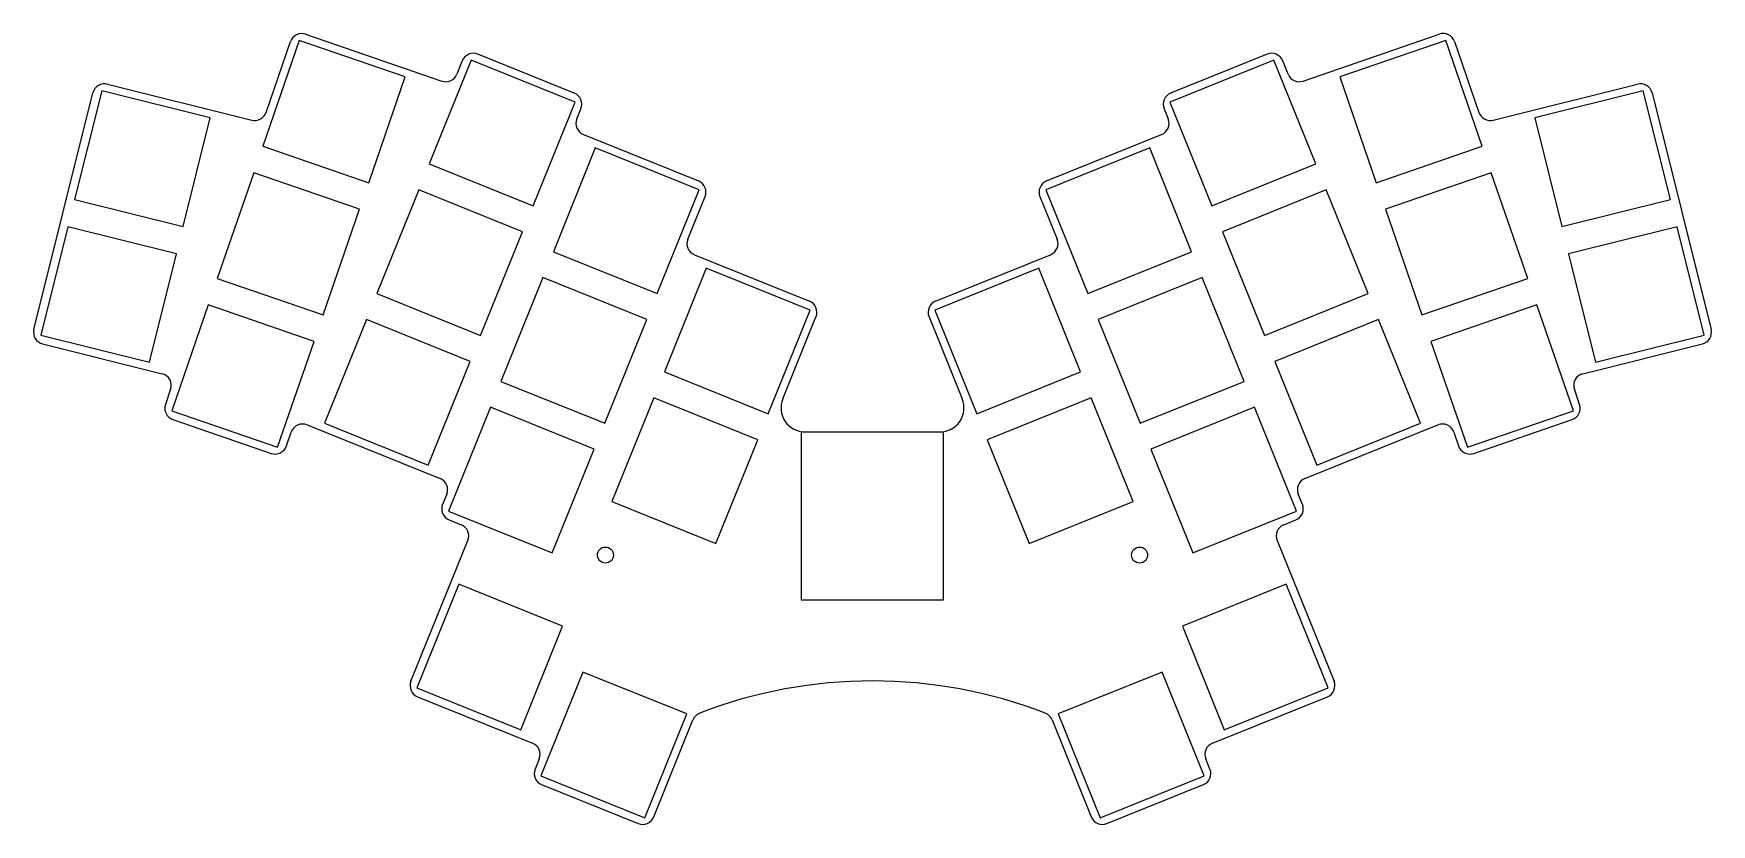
# Model space of a CAD drawing. Header units: millimetres. Extents: x 68 to 277, y -171 to -72.
import ezdxf

# ---------------------------------------------------------------- set-up
doc = ezdxf.new("R2010")
doc.units = ezdxf.units.MM

msp = doc.modelspace()

# ---------------------------------------------------------------- linework, layer by layer
for p, q in [((100.92, -72.46), (96.36, -85.7)), ((96.76, -81.46), (99.81, -72.61)), ((114.15, -77.02), (100.92, -72.46)), ((101.71, -71.68), (118.74, -77.54)), ((226.43, -77.54), (243.45, -71.68)), ((244.25, -72.46), (231.02, -77.02)), ((248.81, -85.7), (244.25, -72.46)), ((245.36, -72.61), (248.41, -81.46)), ((122.41, -74.92), (117.17, -87.9)), ((121.3, -75.01), (120.62, -76.68)), ((135.39, -80.17), (122.41, -74.92)), ((135.3, -79.05), (123.25, -74.18)), ((222.76, -74.92), (209.78, -80.17)), ((221.92, -74.18), (209.86, -79.05)), ((228, -87.9), (222.76, -74.92)), ((224.55, -76.68), (223.87, -75.01)), ((109.6, -90.26), (114.15, -77.02)), ((231.02, -77.02), (235.57, -90.26)), ((67.74, -108.61), (75.11, -79.02)), ((76.21, -78.78), (72.82, -92.36)), ((89.79, -82.16), (76.21, -78.78)), ((76.93, -77.93), (94.98, -82.43)), ((250.19, -82.43), (268.24, -77.93)), ((268.96, -78.78), (255.38, -82.16)), ((272.35, -92.36), (268.96, -78.78)), ((270.05, -79.02), (277.43, -108.61)), ((130.15, -93.15), (135.39, -80.17)), ((135.62, -82.28), (136.13, -81)), ((209.04, -81), (209.55, -82.28)), ((209.78, -80.17), (215.02, -93.15)), ((86.4, -95.75), (89.79, -82.16)), ((255.38, -82.16), (258.77, -95.75)), ((96.36, -85.7), (109.6, -90.26)), ((137.93, -85.91), (132.68, -98.89)), ((136.45, -84.23), (150.82, -90.04)), ((150.91, -91.15), (137.93, -85.91)), ((207.24, -85.91), (194.26, -91.15)), ((194.35, -90.04), (208.72, -84.23)), ((212.49, -98.89), (207.24, -85.91)), ((235.57, -90.26), (248.81, -85.7)), ((117.17, -87.9), (130.15, -93.15)), ((215.02, -93.15), (228, -87.9)), ((95.22, -89.01), (90.66, -102.24)), ((108.46, -93.57), (95.22, -89.01)), ((249.95, -89.01), (236.71, -93.57)), ((254.51, -102.24), (249.95, -89.01)), ((115.86, -91.15), (110.61, -104.13)), ((128.84, -96.39), (115.86, -91.15)), ((145.66, -104.13), (150.91, -91.15)), ((149.49, -97.32), (151.65, -91.99)), ((193.52, -91.99), (195.68, -97.32)), ((194.26, -91.15), (199.51, -104.13)), ((229.31, -91.15), (216.33, -96.39)), ((234.56, -104.13), (229.31, -91.15)), ((72.82, -92.36), (86.4, -95.75)), ((103.9, -106.8), (108.46, -93.57)), ((236.71, -93.57), (241.27, -106.8)), ((258.77, -95.75), (272.35, -92.36)), ((71.97, -95.76), (68.59, -109.34)), ((85.56, -99.14), (71.97, -95.76)), ((123.59, -109.37), (128.84, -96.39)), ((216.33, -96.39), (221.58, -109.37)), ((273.2, -95.76), (259.61, -99.14)), ((276.58, -109.34), (273.2, -95.76)), ((82.17, -112.73), (85.56, -99.14)), ((132.68, -98.89), (145.66, -104.13)), ((150.32, -99.27), (164.69, -105.08)), ((180.48, -105.08), (194.85, -99.27)), ((199.51, -104.13), (212.49, -98.89)), ((259.61, -99.14), (263, -112.73)), ((90.66, -102.24), (103.9, -106.8)), ((131.37, -102.13), (126.13, -115.11)), ((144.35, -107.38), (131.37, -102.13)), ((151.8, -100.95), (146.56, -113.93)), ((164.78, -106.19), (151.8, -100.95)), ((193.37, -100.95), (180.39, -106.19)), ((198.61, -113.93), (193.37, -100.95)), ((213.8, -102.13), (200.82, -107.38)), ((219.04, -115.11), (213.8, -102.13)), ((241.27, -106.8), (254.51, -102.24)), ((110.61, -104.13), (123.59, -109.37)), ((221.58, -109.37), (234.56, -104.13)), ((89.52, -105.55), (84.96, -118.79)), ((102.76, -110.11), (89.52, -105.55)), ((159.54, -119.18), (164.78, -106.19)), ((180.39, -106.19), (185.63, -119.18)), ((255.65, -105.55), (242.41, -110.11)), ((260.21, -118.79), (255.65, -105.55)), ((109.3, -107.37), (104.06, -120.35)), ((122.28, -112.62), (109.3, -107.37)), ((139.11, -120.36), (144.35, -107.38)), ((161.37, -117.31), (165.52, -107.03)), ((179.65, -107.03), (183.8, -117.31)), ((200.82, -107.38), (206.06, -120.36)), ((235.87, -107.37), (222.89, -112.62)), ((241.11, -120.35), (235.87, -107.37)), ((68.59, -109.34), (82.17, -112.73)), ((68.83, -110.43), (83.78, -114.16)), ((98.2, -123.35), (102.76, -110.11)), ((242.41, -110.11), (246.97, -123.35)), ((261.39, -114.16), (276.34, -110.43)), ((263, -112.73), (276.58, -109.34)), ((117.04, -125.6), (122.28, -112.62)), ((222.89, -112.62), (228.13, -125.6)), ((126.13, -115.11), (139.11, -120.36)), ((146.56, -113.93), (159.54, -119.18)), ((185.63, -119.18), (198.61, -113.93)), ((206.06, -120.36), (219.04, -115.11)), ((84.83, -116.1), (84.18, -117.99)), ((145.25, -117.18), (140, -130.16)), ((158.23, -122.42), (145.25, -117.18)), ((199.92, -117.18), (186.94, -122.42)), ((205.17, -130.16), (199.92, -117.18)), ((260.99, -117.99), (260.34, -116.1)), ((84.96, -118.79), (98.2, -123.35)), ((124.82, -118.36), (119.57, -131.34)), ((137.8, -123.6), (124.82, -118.36)), ((220.35, -118.36), (207.37, -123.6)), ((225.6, -131.34), (220.35, -118.36)), ((246.97, -123.35), (260.21, -118.79)), ((85.11, -119.9), (97.4, -124.13)), ((99.31, -123.2), (99.91, -121.46)), ((101.89, -120.56), (118.52, -127.27)), ((104.06, -120.35), (117.04, -125.6)), ((163.68, -121.44), (181.48, -121.44)), ((163.68, -121.44), (163.68, -142.44)), ((181.48, -142.44), (181.48, -121.44)), ((226.65, -127.27), (243.28, -120.56)), ((228.13, -125.6), (241.11, -120.35)), ((245.26, -121.46), (245.86, -123.2)), ((247.77, -124.13), (260.06, -119.9)), ((132.55, -136.58), (137.8, -123.6)), ((152.98, -135.4), (158.23, -122.42)), ((186.94, -122.42), (192.19, -135.4)), ((207.37, -123.6), (212.62, -136.58)), ((119.35, -129.23), (118.83, -130.5)), ((226.34, -130.5), (225.82, -129.23)), ((119.57, -131.34), (132.55, -136.58)), ((140, -130.16), (152.98, -135.4)), ((192.19, -135.4), (205.17, -130.16)), ((212.62, -136.58), (225.6, -131.34)), ((119.66, -132.45), (121.17, -133.06)), ((224, -133.06), (225.51, -132.45)), ((114.88, -152.63), (122, -135.02)), ((223.17, -135.02), (230.29, -152.63)), ((120.86, -140.49), (115.62, -153.47)), ((133.84, -145.73), (120.86, -140.49)), ((224.31, -140.49), (211.33, -145.73)), ((229.55, -153.47), (224.31, -140.49)), ((163.68, -142.44), (181.48, -142.44)), ((128.6, -158.71), (133.84, -145.73)), ((211.33, -145.73), (216.57, -158.71)), ((136.38, -151.48), (131.13, -164.46)), ((149.36, -156.72), (136.38, -151.48)), ((208.79, -151.48), (195.81, -156.72)), ((214.04, -164.46), (208.79, -151.48)), ((115.62, -153.47), (128.6, -158.71)), ((115.71, -154.58), (130.08, -160.39)), ((215.09, -160.39), (229.46, -154.58)), ((216.57, -158.71), (229.55, -153.47)), ((144.11, -169.7), (149.36, -156.72)), ((195.81, -156.72), (201.06, -169.7)), ((145.23, -169.61), (150.14, -157.45)), ((195.03, -157.45), (199.94, -169.61)), ((130.91, -162.34), (130.39, -163.62)), ((214.78, -163.62), (214.26, -162.34)), ((131.13, -164.46), (144.11, -169.7)), ((131.22, -165.57), (143.27, -170.44)), ((201.06, -169.7), (214.04, -164.46)), ((201.89, -170.44), (213.95, -165.57))]:
    msp.add_line(p, q)
for centre in [(139.19, -136.84), (205.98, -136.84)]:
    msp.add_circle(centre, 1)
for centre, radius, start, end in [((101.23, -73.1), 1.5, 71, 161), ((243.94, -73.1), 1.5, 19, 109), ((122.69, -75.57), 1.5, 68, 158), ((222.48, -75.57), 1.5, 22, 112), ((119.23, -76.12), 1.5, 251, 338), ((225.94, -76.12), 1.5, 202, 289), ((76.57, -79.38), 1.5, 76, 166), ((134.74, -80.44), 1.5, 338, 68), ((210.43, -80.44), 1.5, 112, 202), ((268.6, -79.38), 1.5, 14, 104), ((95.34, -80.97), 1.5, 256, 341), ((249.83, -80.97), 1.5, 199, 284), ((137.01, -82.84), 1.5, 158, 248), ((208.16, -82.84), 1.5, 292, 22), ((150.26, -91.43), 1.5, 338, 68), ((194.91, -91.43), 1.5, 112, 202), ((150.88, -97.88), 1.5, 158, 248), ((194.28, -97.88), 1.5, 292, 22), ((164.13, -106.47), 1.5, 338, 68), ((181.04, -106.47), 1.5, 112, 202), ((69.19, -108.98), 1.5, 166, 256), ((275.98, -108.98), 1.5, 284, 14), ((83.41, -115.61), 1.5, 341, 76), ((261.76, -115.61), 1.5, 104, 199), ((164.15, -118.44), 3, 158, 270), ((181.02, -118.44), 3, 270, 22), ((85.6, -118.48), 1.5, 161, 251), ((259.57, -118.48), 1.5, 289, 19), ((101.33, -121.95), 1.5, 68, 161), ((243.84, -121.95), 1.5, 19, 112), ((97.89, -122.71), 1.5, 251, 341), ((247.28, -122.71), 1.5, 199, 289), ((117.96, -128.66), 1.5, 338, 68), ((227.21, -128.66), 1.5, 112, 202), ((120.22, -131.06), 1.5, 158, 248), ((224.95, -131.06), 1.5, 292, 22), ((120.61, -134.45), 1.5, 338, 68), ((224.56, -134.45), 1.5, 112, 202), ((116.27, -153.19), 1.5, 158, 248), ((172.58, -212.59), 60, 68.9095, 111.0905), ((228.9, -153.19), 1.5, 292, 22), ((151.53, -158.01), 1.5, 111.0905, 158), ((193.64, -158.01), 1.5, 22, 68.9095), ((129.52, -161.78), 1.5, 338, 68), ((215.65, -161.78), 1.5, 112, 202), ((131.78, -164.18), 1.5, 158, 248), ((213.39, -164.18), 1.5, 292, 22), ((143.84, -169.05), 1.5, 248, 338), ((201.33, -169.05), 1.5, 202, 292)]:
    msp.add_arc(centre, radius, start, end)

doc.saveas('drawing.dxf')
